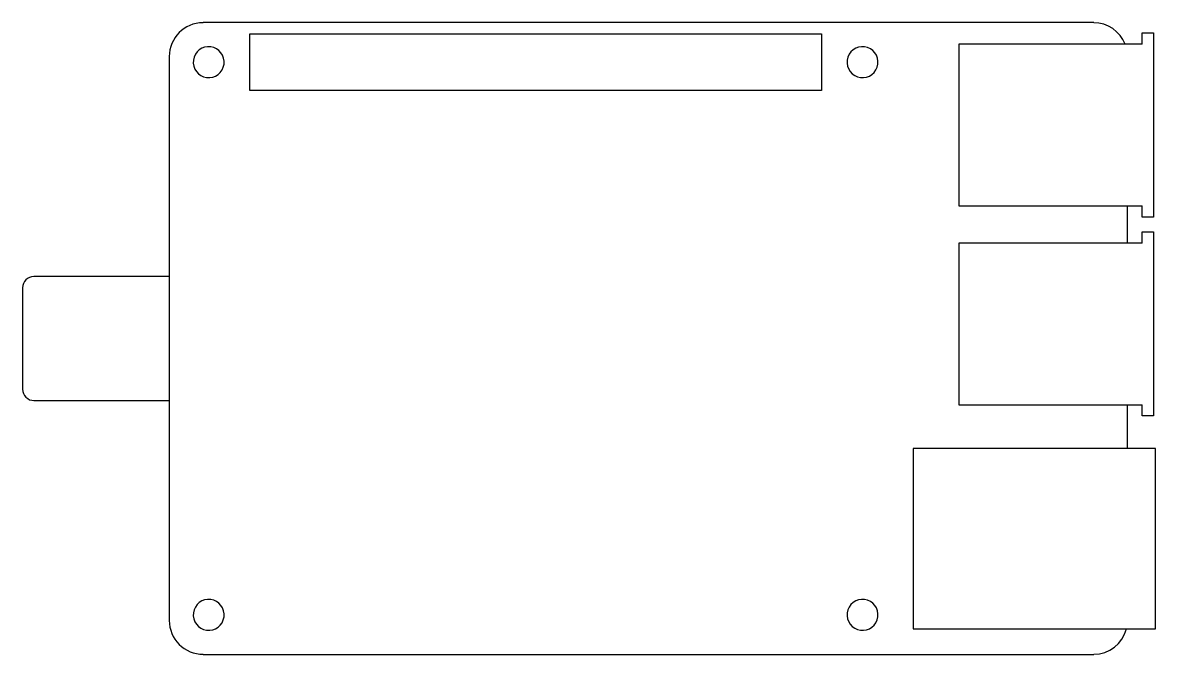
# Model space of a CAD drawing. Header units: millimetres. Extents: x -46 to 55, y -53 to 4.
import ezdxf

# ---------------------------------------------------------------- set-up
doc = ezdxf.new("R2010")
doc.units = ezdxf.units.MM
doc.layers.add('Shape2DView', color=7, linetype='CONTINUOUS')

msp = doc.modelspace()

# ---------------------------------------------------------------- linework, layer by layer
at = {"layer": 'Shape2DView'}
for p, q in [((49.5, 3.5), (-29.5, 3.5)), ((-25.35, 2.5), (25.35, 2.5)), ((-25.35, -2.5), (-25.35, 2.5)), ((-25.35, 2.5), (25.35, 2.5)), ((-25.35, -2.5), (-25.35, 2.5)), ((25.35, 2.5), (25.35, -2.5)), ((53.81, 2.59), (54.81, 2.59)), ((53.81, 1.59), (53.81, 2.59)), ((54.81, 2.59), (54.81, -13.74)), ((37.55, 1.59), (37.55, -12.74)), ((52.3, 1.59), (37.55, 1.59)), ((37.55, 1.59), (37.55, -12.74)), ((53.81, 1.59), (37.55, 1.59)), ((-32.5, 0.5), (-32.5, -49.5)), ((-25.35, -2.5), (-25.35, -2.5)), ((25.35, -2.5), (-25.35, -2.5)), ((37.55, -12.74), (37.55, -12.74)), ((37.55, -12.74), (53.81, -12.74)), ((52.5, -16.04), (52.5, -12.74)), ((53.81, -13.74), (53.81, -12.74)), ((54.81, -13.74), (53.81, -13.74)), ((53.81, -15.04), (54.81, -15.04)), ((53.81, -16.04), (53.81, -15.04)), ((54.81, -15.04), (54.81, -31.37)), ((37.55, -16.04), (37.55, -30.37)), ((52.5, -16.04), (37.55, -16.04)), ((37.55, -16.04), (37.55, -30.37)), ((53.81, -16.04), (37.55, -16.04)), ((-32.5, -19), (-44.5, -19)), ((-32.5, -19), (-32.5, -30)), ((-45.5, -20), (-45.5, -29)), ((-44.5, -30), (-32.5, -30)), ((37.55, -30.37), (37.55, -30.37)), ((37.55, -30.37), (53.81, -30.37)), ((52.5, -34.25), (52.5, -30.37)), ((53.81, -31.37), (53.81, -30.37)), ((54.81, -31.37), (53.81, -31.37)), ((33.5, -34.25), (33.5, -50.25)), ((52.5, -34.25), (33.5, -34.25)), ((33.5, -34.25), (33.5, -50.25)), ((54.97, -34.25), (33.5, -34.25)), ((54.97, -50.25), (54.97, -34.25)), ((33.5, -50.25), (33.5, -50.25)), ((33.5, -50.25), (54.97, -50.25)), ((-29.5, -52.5), (49.5, -52.5))]:
    msp.add_line(p, q, dxfattribs=at)
for centre, major_axis, start_param, end_param in [((-29.5, 0.5), (0.39, 2.97), -6.15235, -4.58156), ((49.5, 0.5), (0.39, 2.97), -1.06812, -6.15235), ((-29, 0), (0.18, 1.36), 0, 6.28318), ((29, 0), (0.18, 1.36), 0, 6.28318), ((-44.5, -20), (0.13, 0.991), -6.15235, -4.58156), ((-44.5, -29), (0.13, 0.991), -4.58156, -3.01076), ((-29, -49), (0.18, 1.36), 0, 6.28318), ((29, -49), (0.18, 1.36), 0, 6.28318), ((-29.5, -49.5), (0.39, 2.97), -4.58156, -3.01076), ((49.5, -49.5), (0.39, 2.97), -3.01076, -1.69264)]:
    msp.add_ellipse(centre, major_axis=major_axis, ratio=1, start_param=start_param, end_param=end_param, dxfattribs=at)

doc.saveas('drawing.dxf')
